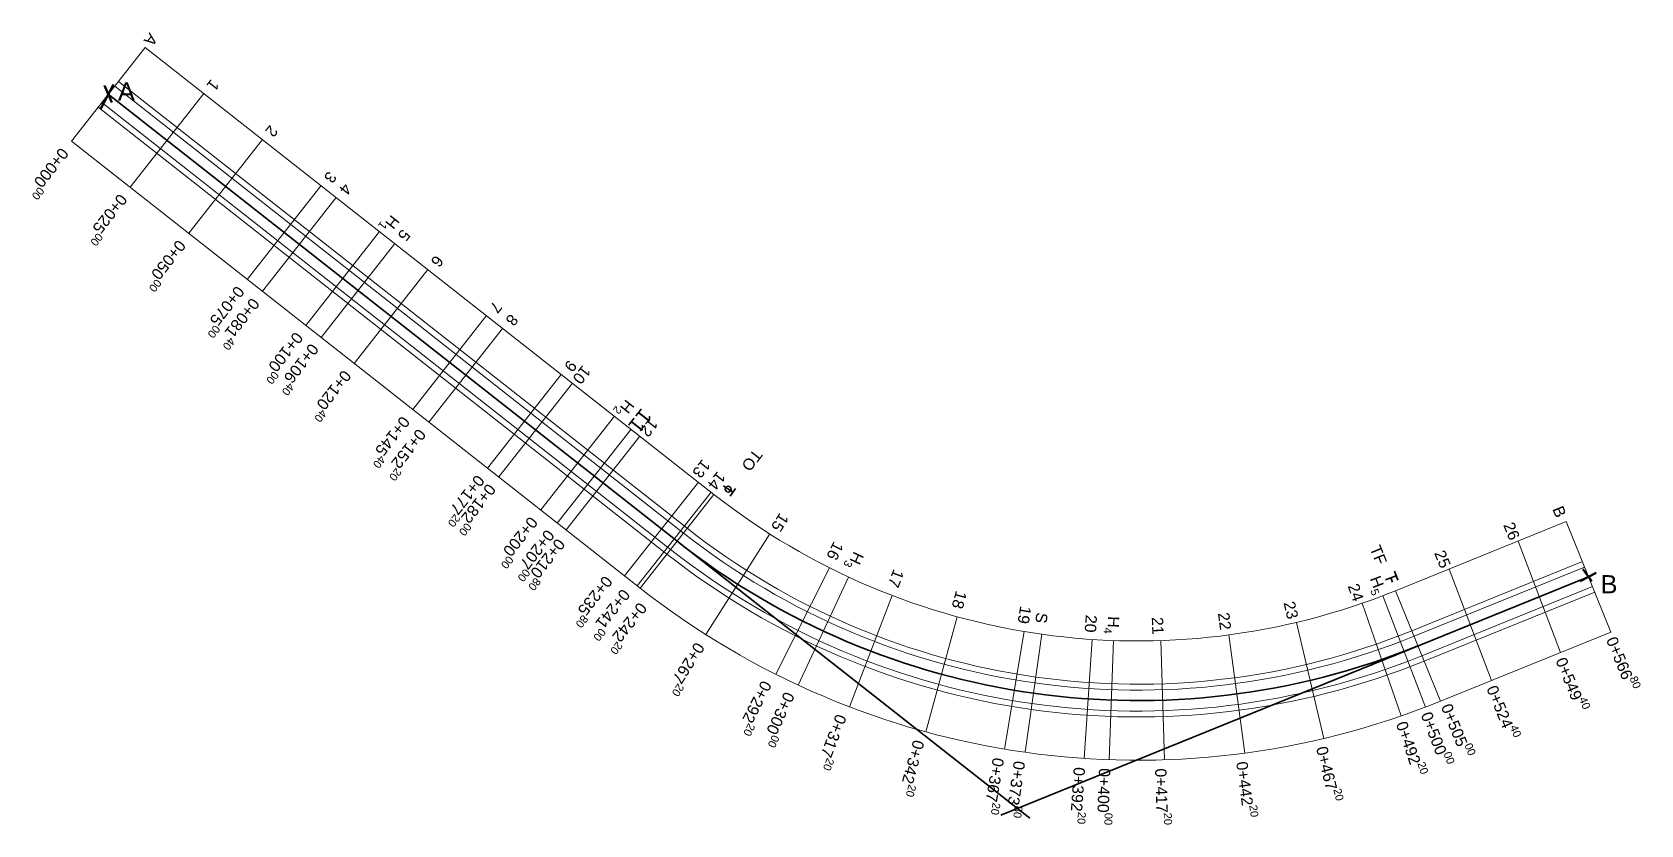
# Model space of a CAD drawing. Header units: millimetres. Extents: x 19067981 to 38137102, y 2652003 to 2652615.
# Drawn here: x 19068062.12 to 19068089.09, y 2652333.97 to 2652347.26 of the extents above; entities that cross this region are included whole.
import ezdxf

# ---------------------------------------------------------------- set-up
doc = ezdxf.new("R2010")
doc.units = ezdxf.units.MM
doc.layers.add('kurp', color=94, linetype='Continuous')
doc.layers.add('Layer1', color=7, linetype='Continuous', lineweight=50)
doc.styles.get("Standard").update_dxf_attribs({"font": 'arial.ttf'})

# ---------------------------------------------------------------- blocks, each defined once
blk = doc.blocks.new('tanjant orjin')
at = {"layer": 'kurp', "color": 0, "lineweight": 35, "ltscale": 0.2}
for p, q in [((19068229.977, 2652379.705), (19068230.137, 2652379.705)), ((19068230.057, 2652379.705), (19068230.057, 2652379.515))]:
    blk.add_line(p, q, dxfattribs=at)
blk.add_circle((19068230.057, 2652379.61), 0.05, dxfattribs=at)
blk = doc.blocks.new('tanjant finish')
at = {"layer": 'kurp', "color": 0, "lineweight": 35, "ltscale": 0.2}
for p, q in [((19068240.427, 2652378.022), (19068240.587, 2652378.022)), ((19068240.507, 2652378.022), (19068240.507, 2652377.832)), ((19068240.507, 2652377.927), (19068240.587, 2652377.927))]:
    blk.add_line(p, q, dxfattribs=at)

msp = doc.modelspace()

# ---------------------------------------------------------------- linework, layer by layer
at = {"color": 2, "lineweight": 35}
for points in [[(19068063.395, 2652346.218), (19068078.841, 2652334.079)], [(19068088.209, 2652338.128), (19068078.357, 2652334.132)]]:
    msp.add_lwpolyline(points, dxfattribs=at)
at = {"layer": 'kurp', "color": 4, "lineweight": 5}
for p, q in [((19068062.777, 2652345.432), (19068064.013, 2652347.004)), ((19068063.76, 2652344.659), (19068064.996, 2652346.232)), ((19068064.743, 2652343.887), (19068065.978, 2652345.459)), ((19068065.725, 2652343.115), (19068066.961, 2652344.687)), ((19068065.979, 2652342.915), (19068067.215, 2652344.487)), ((19068066.708, 2652342.342), (19068067.944, 2652343.915)), ((19068066.962, 2652342.142), (19068068.198, 2652343.715)), ((19068067.517, 2652341.707), (19068068.753, 2652343.279)), ((19068068.5, 2652340.934), (19068069.736, 2652342.507)), ((19068068.77, 2652340.722), (19068070.006, 2652342.294)), ((19068069.753, 2652339.949), (19068070.989, 2652341.522)), ((19068069.94, 2652339.803), (19068071.175, 2652341.375)), ((19068070.644, 2652339.249), (19068071.88, 2652340.821)), ((19068070.922, 2652339.03), (19068072.158, 2652340.603)), ((19068071.069, 2652338.915), (19068072.304, 2652340.488)), ((19068072.051, 2652338.143), (19068073.287, 2652339.715)), ((19068072.311, 2652337.939), (19068073.547, 2652339.511)), ((19068072.312, 2652337.938), (19068073.548, 2652339.511)), ((19068088.584, 2652337.201), (19068087.833, 2652339.055)), ((19068073.412, 2652337.159), (19068074.485, 2652338.847)), ((19068087.741, 2652336.859), (19068087.029, 2652338.728)), ((19068074.584, 2652336.494), (19068075.484, 2652338.28)), ((19068086.583, 2652336.389), (19068085.87, 2652338.259)), ((19068074.962, 2652336.311), (19068075.805, 2652338.125)), ((19068075.818, 2652335.949), (19068076.534, 2652337.816)), ((19068085.067, 2652335.795), (19068084.414, 2652337.685)), ((19068085.474, 2652335.943), (19068084.76, 2652337.811)), ((19068085.726, 2652336.042), (19068084.974, 2652337.895)), ((19068077.099, 2652335.529), (19068077.626, 2652337.458)), ((19068078.416, 2652335.239), (19068078.747, 2652337.212)), ((19068078.763, 2652335.186), (19068079.043, 2652337.166)), ((19068082.447, 2652335.172), (19068082.181, 2652337.155)), ((19068083.773, 2652335.418), (19068083.311, 2652337.364)), ((19068079.755, 2652335.083), (19068079.888, 2652337.078)), ((19068080.174, 2652335.061), (19068080.245, 2652337.06)), ((19068081.103, 2652335.06), (19068081.037, 2652337.059)), ((19068080.168, 2652334.9), (19068080.167, 2652334.866))]:
    msp.add_line(p, q, dxfattribs=at)
at = {"layer": 'kurp', "color": 4, "lineweight": 0, "ltscale": 0.2}
msp.add_line((19068083.542, 2652336.391), (19068083.542, 2652336.391), dxfattribs=at)
at = {"layer": 'kurp', "color": 5, "lineweight": 0}
for points in [[(19068064.013, 2652347.004), (19068073.547, 2652339.511, 0.269039), (19068084.974, 2652337.895), (19068087.833, 2652339.055)], [(19068062.777, 2652345.432), (19068072.311, 2652337.939, 0.269039), (19068085.725, 2652336.042), (19068088.584, 2652337.201)]]:
    msp.add_lwpolyline(points, format="xyb", dxfattribs=at)
at = {"layer": 'kurp', "lineweight": 0}
for points in [[(19068063.503, 2652346.356), (19068073.037, 2652338.862, 0.269039), (19068085.284, 2652337.131), (19068088.143, 2652338.29)], [(19068063.565, 2652346.434), (19068073.099, 2652338.941, 0.269039), (19068085.246, 2652337.223), (19068088.105, 2652338.383)], [(19068063.287, 2652346.08), (19068072.821, 2652338.587, 0.269039), (19068085.415, 2652336.806), (19068088.274, 2652337.966)], [(19068063.225, 2652346.002), (19068072.759, 2652338.509, 0.269039), (19068085.453, 2652336.714), (19068088.312, 2652337.873)]]:
    msp.add_lwpolyline(points, format="xyb", dxfattribs=at)
at = {"layer": 'kurp', "color": 4, "lineweight": 5}
msp.add_lwpolyline([(19068072.263, 2652337.976), (19068073.499, 2652339.549)], dxfattribs=at)
at = {"layer": 'kurp', "lineweight": 35}
msp.add_arc((19068080.653, 2652348.553), 12.5, 231.8345, 292.0675, dxfattribs=at)
at = {"layer": 'Layer1'}
for p, q in [((19068063.48, 2652346.383), (19068063.271, 2652345.978)), ((19068063.332, 2652346.366), (19068063.454, 2652346.078)), ((19068088.068, 2652338.054), (19068088.337, 2652338.196)), ((19068088.115, 2652338.255), (19068088.263, 2652338.053))]:
    msp.add_line(p, q, dxfattribs=at)

# ---------------------------------------------------------------- block references
at = {"layer": 'kurp', "color": 0, "lineweight": 35, "ltscale": 0.2, "rotation": 235.6316815085428}
msp.add_blockref('tanjant orjin', (27642950.696, 19889044.651), dxfattribs=at)
at = {"layer": 'kurp', "color": 0, "lineweight": 40, "rotation": 290.9367497541047}
msp.add_blockref('tanjant finish', (9777038.667, 19513813.87), dxfattribs=at)

# ---------------------------------------------------------------- texts
at = {"char_height": 0.305, "attachment_point": 1}
for s, insert in [('A', (19068063.557, 2652346.418)), ('B', (19068088.41, 2652338.156))]:
    msp.add_mtext(s, dxfattribs=dict(at, insert=insert))
at = {"layer": 'kurp', "color": 4, "lineweight": 0, "ltscale": 0.2, "char_height": 0.19, "attachment_point": 5}
for s, insert, rotation in [('\\A1;{\\C0;A}', (19068064.109, 2652347.132), 231.836), ('\\A1;{\\C0;TF}', (19068084.686, 2652338.495), 292.1577), ('\\A1;{\\C0;25}', (19068085.761, 2652338.425), 292.1577), ('\\A1;{\\C0;17}', (19068076.599, 2652338.099), 249.0095), ('\\A1;{\\C0;24}', (19068084.308, 2652337.866), 289.0846), ('\\A1;{\\C0;H\\H0.7x;\\S^ 5;}', (19068084.65, 2652337.983), 290.9217), ('\\A1;{\\C0;18}', (19068077.66, 2652337.74), 254.7344), ('\\A1;{\\C0;23}', (19068083.22, 2652337.57), 283.3592), ('\\A1;{\\C0;19}', (19068078.752, 2652337.487), 260.4594), ('\\A1;{\\C0;S}', (19068079.037, 2652337.439), 261.9467), ('\\A1;{\\C0;20}', (19068079.865, 2652337.342), 266.1843), ('\\A1;{\\C0;H\\H0.7x;\\S^ 4;}', (19068080.213, 2652337.32), 267.9642), ('\\A1;{\\C0;21}', (19068080.987, 2652337.307), 271.9093), ('\\A1;{\\C0;22}', (19068082.109, 2652337.384), 277.6343)]:
    msp.add_mtext(s, dxfattribs=dict(at, insert=insert, rotation=rotation))
at = {"layer": 'kurp', "color": 0, "lineweight": 0, "ltscale": 0.2, "attachment_point": 5}
for s, insert, char_height, rotation in [('\\A1;1', (19068065.152, 2652346.367), 0.19, 231.836), ('\\A1;2', (19068066.135, 2652345.598), 0.19, 231.836), ('\\A1;0+000{\\H0.7x;\\S00^ ;}', (19068062.4, 2652344.886), 0.19, 231.836), ('\\A1;3', (19068067.118, 2652344.826), 0.19, 231.836), ('\\A1;4', (19068067.372, 2652344.626), 0.19, 231.836), ('\\A1;0+025{\\H0.7x;\\S00^ ;}', (19068063.383, 2652344.113), 0.19, 231.836), ('\\A1;H{\\H0.7x;\\S^ 1;}', (19068068.1, 2652344.054), 0.19, 231.836), ('\\A1;5', (19068068.354, 2652343.854), 0.19, 231.836), ('\\A1;0+050{\\H0.7x;\\S00^ ;}', (19068064.365, 2652343.341), 0.19, 231.836), ('\\A1;6', (19068068.909, 2652343.418), 0.19, 231.836), ('\\A1;0+075{\\H0.7x;\\S00^ ;}', (19068065.348, 2652342.569), 0.19, 231.836), ('\\A1;0+081{\\H0.7x;\\S40^ ;}', (19068065.601, 2652342.367), 0.19, 231.836), ('\\A1;7', (19068069.892, 2652342.646), 0.19, 231.836), ('\\A1;8', (19068070.162, 2652342.433), 0.19, 231.836), ('\\A1;0+100{\\H0.7x;\\S00^ ;}', (19068066.331, 2652341.796), 0.19, 231.836), ('\\A1;0+106{\\H0.7x;\\S40^ ;}', (19068066.592, 2652341.605), 0.19, 231.836), ('\\A1;9', (19068071.145, 2652341.661), 0.19, 231.836), ('\\A1;0+120{\\H0.7x;\\S40^ ;}', (19068067.138, 2652341.158), 0.19, 231.836), ('\\A1;10', (19068071.332, 2652341.514), 0.19, 231.836), ('\\A1;H{\\H0.7x;\\S^ 2;}', (19068072.036, 2652340.96), 0.19, 231.836), ('\\A1;11', (19068072.315, 2652340.742), 0.25, 231.836), ('\\A1;0+145{\\H0.7x;\\S40^ ;}', (19068068.121, 2652340.386), 0.19, 231.836), ('\\A1;12', (19068072.461, 2652340.627), 0.19, 231.836), ('\\A1;0+152{\\H0.7x;\\S20^ ;}', (19068068.391, 2652340.174), 0.19, 231.836), ('\\A1;13', (19068073.338, 2652339.938), 0.19, 231.836), ('\\A1;TO', (19068074.184, 2652340.082), 0.19, 231.836), ('\\A1;0+177{\\H0.7x;\\S20^ ;}', (19068069.374, 2652339.401), 0.19, 231.836), ('\\A1;14', (19068073.594, 2652339.736), 0.19, 231.836), ('\\A1;0+182{\\H0.7x;\\S00^ ;}', (19068069.561, 2652339.254), 0.19, 231.836), ('\\A1;B', (19068087.721, 2652339.22), 0.19, 292.1577), ('\\A1;0+200{\\H0.7x;\\S00^ ;}', (19068070.265, 2652338.701), 0.19, 231.836), ('\\A1;15', (19068074.655, 2652339.039), 0.19, 237.5595), ('\\A1;26', (19068086.919, 2652338.895), 0.19, 292.1577), ('\\A1;0+207{\\H0.7x;\\S00^ ;}', (19068070.545, 2652338.484), 0.19, 231.836), ('\\A1;0+210{\\H0.7x;\\S80^ ;}', (19068070.723, 2652338.335), 0.19, 231.836), ('\\A1;16', (19068075.578, 2652338.56), 0.19, 243.2845), ('\\A1;H{\\H0.7x;\\S^ 3;}', (19068075.891, 2652338.406), 0.19, 245.0644), ('\\A1;0+235{\\H0.7x;\\S80^ ;}', (19068071.517, 2652337.71), 0.19, 231.836), ('\\A1;0+241{\\H0.7x;\\S00^ ;}', (19068071.813, 2652337.488), 0.19, 231.836), ('\\A1;0+242{\\H0.7x;\\S20^ ;}', (19068072.096, 2652337.264), 0.19, 231.836), ('\\A1;0+566{\\H0.7x;\\S80^ ;}', (19068088.796, 2652336.681), 0.19, 292.1577), ('\\A1;0+267{\\H0.7x;\\S20^ ;}', (19068073.093, 2652336.577), 0.19, 237.5595), ('\\A1;0+549{\\H0.7x;\\S40^ ;}', (19068087.948, 2652336.334), 0.19, 292.1577), ('\\A1;0+292{\\H0.7x;\\S20^ ;}', (19068074.252, 2652335.923), 0.19, 243.2845), ('\\A1;0+300{\\H0.7x;\\S00^ ;}', (19068074.649, 2652335.732), 0.19, 245.0644), ('\\A1;0+524{\\H0.7x;\\S40^ ;}', (19068086.79, 2652335.864), 0.19, 292.1577), ('\\A1;0+317{\\H0.7x;\\S20^ ;}', (19068075.546, 2652335.352), 0.19, 249.0095), ('\\A1;0+500{\\H0.7x;\\S00^ ;}', (19068085.682, 2652335.418), 0.19, 290.9217), ('\\A1;0+505{\\H0.7x;\\S00^ ;}', (19068086.027, 2652335.558), 0.19, 292.1577), ('\\A1;0+492{\\H0.7x;\\S20^ ;}', (19068085.252, 2652335.255), 0.19, 289.0846), ('\\A1;0+342{\\H0.7x;\\S20^ ;}', (19068076.89, 2652334.915), 0.19, 254.7344), ('\\A1;0+467{\\H0.7x;\\S20^ ;}', (19068083.873, 2652334.825), 0.19, 283.3592), ('\\A1;0+367{\\H0.7x;\\S20^ ;}', (19068078.271, 2652334.616), 0.19, 260.4594), ('\\A1;0+373{\\H0.7x;\\S80^ ;}', (19068078.635, 2652334.562), 0.19, 261.9467), ('\\A1;0+442{\\H0.7x;\\S20^ ;}', (19068082.489, 2652334.563), 0.19, 277.6343), ('\\A1;0+392{\\H0.7x;\\S20^ ;}', (19068079.674, 2652334.459), 0.19, 266.1843), ('\\A1;0+400{\\H0.7x;\\S00^ ;}', (19068080.112, 2652334.442), 0.19, 267.9642), ('\\A1;0+417{\\H0.7x;\\S20^ ;}', (19068081.084, 2652334.441), 0.19, 271.9093)]:
    msp.add_mtext(s, dxfattribs=dict(at, insert=insert, char_height=char_height, rotation=rotation))

doc.saveas('drawing.dxf')
